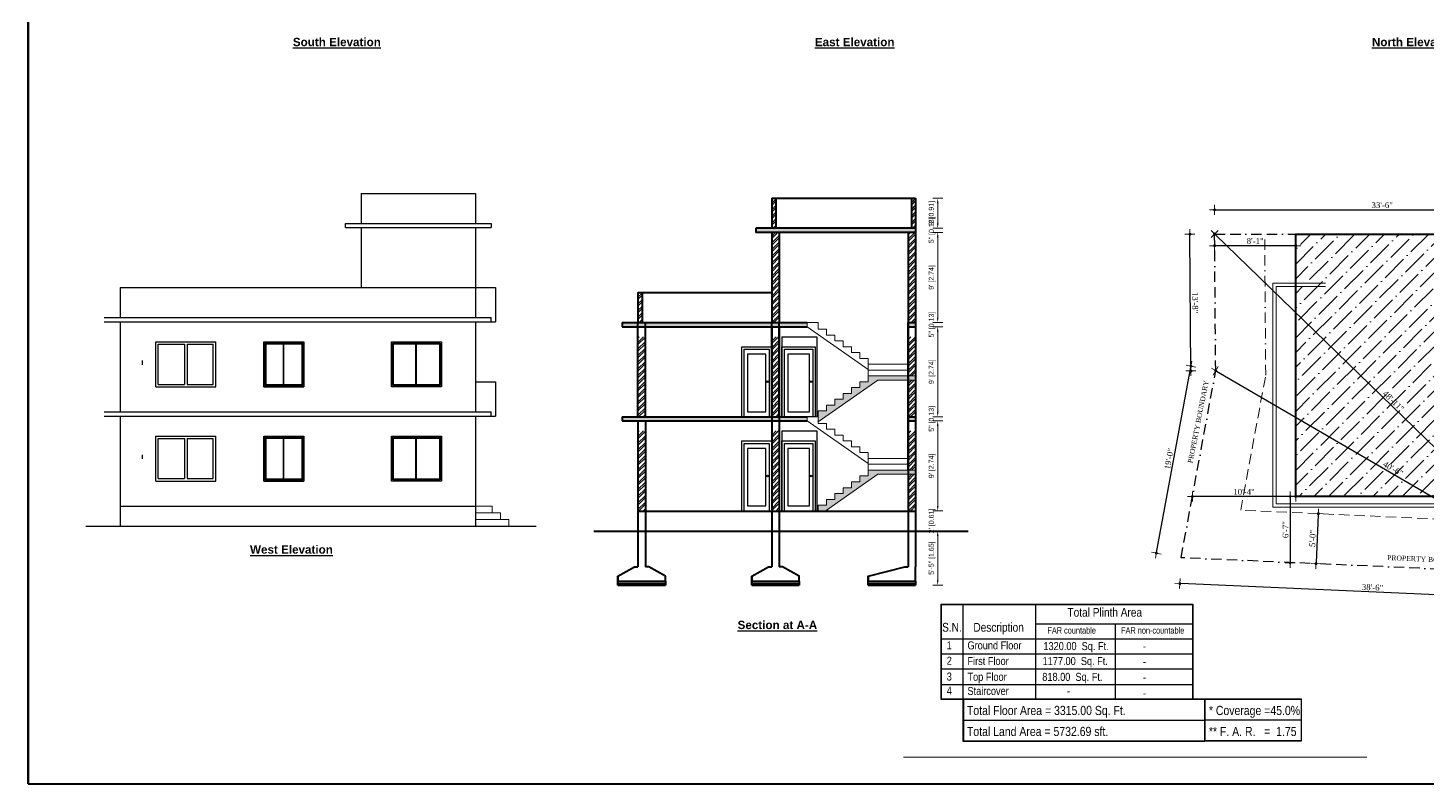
# Model space of a CAD drawing. Header units: feet. Extents: x 28652 to 66086, y -6769 to -640.
# Drawn here: x 47892 to 49572, y -6769 to -5862 of the extents above; entities that cross this region are included whole.
import ezdxf

# ---------------------------------------------------------------- set-up
doc = ezdxf.new("R2010")
doc.units = ezdxf.units.FT
doc.header["$LTSCALE"] = 50
doc.header["$MEASUREMENT"] = 0
doc.header["$PDMODE"] = 34
doc.linetypes.add('BORDER2', pattern=[0.875, 0.25, -0.125, 0.25, -0.125, 0, -0.125])
doc.linetypes.add('HIDDEN', pattern=[0.375, 0.25, -0.125])
for name, color, linetype, lineweight in [('DIMENSION', 142, 'Continuous', 13), ('elevation', 201, 'Continuous', 30), ('HACTH', 8, 'Continuous', 13), ('SES-DIMENSION', 142, 'Continuous', 13), ('SES-Elevation', 4, 'Continuous', 15), ('SES-Property Boundary', 2, 'Continuous', 15), ('SES-REBARS', 1, 'Continuous', 40), ('SES-TEXT', 3, 'Continuous', 20), ('SHEETS', 7, 'Continuous', 60), ('stair', 140, 'Continuous', 18), ('wall', 6, 'Continuous', 40)]:
    doc.layers.add(name, color=color, linetype=linetype, lineweight=lineweight)
for name, color, linetype in [('Door & Windows', 92, 'Continuous'), ('Hatch', 30, 'Continuous'), ('Text', 7, 'Continuous')]:
    doc.layers.add(name, color=color, linetype=linetype)
doc.styles.add('1@1000', font='arial.ttf', dxfattribs={"height": 60})
doc.styles.add('7 INCH', font='times.ttf', dxfattribs={"height": 7})
doc.styles.add('7 INCH1', font='ARIALN.TTF', dxfattribs={"height": 8})
doc.styles.add('dimension', font='arial.ttf')
doc.styles.add('SES-ARAIL', font='times.ttf', dxfattribs={"height": 6})
doc.dimstyles.new('1@100', dxfattribs={"dimscale": 0.1, "dimtxt": 60, "dimasz": 60, "dimexe": 60, "dimexo": 0, "dimgap": 30, "dimtad": 1, "dimdec": 0, "dimzin": 0, "dimdsep": 46, "dimlunit": 4, "dimtxsty": 'dimension', "dimcen": 0, "dimclrd": 256, "dimclre": 256, "dimclrt": 256, "dimadec": 0, "dimazin": 0, "dimtfac": 1, "dimtdec": 0, "dimtix": 1, "dimtofl": 0, "dimtmove": 0, "dimatfit": 3, "dimfxl": 60, "dimfxlon": 1, "dimtfillclr": 256, "dimtolj": 1, "dimtzin": 0, "dimlwd": -1, "dimlwe": -1, "dimarcsym": 0})
doc.dimstyles.new('7 INCH', dxfattribs={"dimscale": 0, "dimtxt": 7, "dimasz": 1, "dimexe": 2, "dimexo": 9, "dimgap": 2, "dimtad": 1, "dimdec": 0, "dimzin": 3, "dimdsep": 46, "dimlunit": 4, "dimtxsty": '7 INCH', "dimblk": 'DIM', "dimcen": 3, "dimdle": 3, "dimse1": 1, "dimse2": 1, "dimclrd": 256, "dimclre": 256, "dimclrt": 7, "dimadec": 1, "dimazin": 2, "dimtfac": 1, "dimtdec": 0, "dimtix": 1, "dimtofl": 0, "dimtmove": 2, "dimatfit": 3, "dimldrblk": 'DIM', "dimfxl": 2, "dimfrac": 2, "dimtolj": 2, "dimtzin": 0, "dimarcsym": 0})
pattern_1 = [(45, (29199.585, -6064.2576), (-3.9774756, 3.9774756), []), (45, (29202.237, -6064.2576), (-3.9774756, 3.9774756), [])]

# ---------------------------------------------------------------- blocks, each defined once
blk = doc.blocks.new('*U44')
for p, q in [((1.5, 1.5), (1.5, 52.5)), ((1.5, 52.5), (24, 52.5)), ((24, 1.5), (24, 52.5)), ((24, 52.5), (46.5, 52.5)), ((46.5, 52.5), (46.5, 1.5)), ((24, 1.5), (1.5, 1.5)), ((46.5, 1.5), (24, 1.5))]:
    blk.add_line(p, q)
blk.add_lwpolyline([(0, 0), (0, 54), (48, 54), (48, 0)], close=True)
for points in [[(23, 51.5), (23, 2.5), (2.5, 2.5), (2.5, 51.5), (23, 51.5)], [(24, 51.5), (45.5, 51.5), (45.5, 2.5), (24, 2.5)]]:
    blk.add_lwpolyline(points)
blk = doc.blocks.new('*U45')
for p, q in [((1.5, 1.5), (1.5, 52.5)), ((1.5, 52.5), (30, 52.5)), ((30, 1.5), (30, 52.5)), ((30, 52.5), (58.5, 52.5)), ((58.5, 52.5), (58.5, 1.5)), ((30, 1.5), (1.5, 1.5)), ((58.5, 1.5), (30, 1.5))]:
    blk.add_line(p, q)
blk.add_lwpolyline([(0, 0), (0, 54), (60, 54), (60, 0)], close=True)
for points in [[(29, 51.5), (29, 2.5), (2.5, 2.5), (2.5, 51.5), (29, 51.5)], [(30, 51.5), (57.5, 51.5), (57.5, 2.5), (30, 2.5)]]:
    blk.add_lwpolyline(points)
blk = doc.blocks.new('*U47')
blk.add_lwpolyline([(3.1, 0), (0.1, 0), (0.1, 84), (40.1, 84), (40.1, 0), (37.1, 0)])
for points in [[(37.1, 81), (37.1, 0), (3.1, 0), (3.1, 81)], [(33.1, 6), (33.1, 75), (7.1, 75), (7.1, 6)]]:
    blk.add_lwpolyline(points, close=True)
blk.add_circle((35.1, 42), 1)
blk = doc.blocks.new('*U48')
blk.add_lwpolyline([(3.1, 0), (0.1, 0), (0.1, 84), (36.1, 84), (36.1, 0), (33.1, 0)])
for points in [[(33.1, 81), (33.1, 0), (3.1, 0), (3.1, 81)], [(29.1, 6), (29.1, 75), (7.1, 75), (7.1, 6)]]:
    blk.add_lwpolyline(points, close=True)
blk.add_circle((31.1, 42), 1)
blk = doc.blocks.new('*D1042')
at = {"layer": 'Defpoints', "color": 0, "transparency": 16777216}
for p in [(48956.9, -6465.6), (48983.5, -6465.6), (48956.9, -6530.6)]:
    blk.add_point(p, dxfattribs=at)
at = {"layer": 'stair', "transparency": 16777216}
for p, q in [((48977.5, -6465.6), (48989.5, -6465.6)), ((48983.5, -6524.6), (48983.5, -6471.6)), ((48977.5, -6530.6), (48989.5, -6530.6))]:
    blk.add_line(p, q, dxfattribs=at)
for points in [[(48982.5, -6471.6), (48984.5, -6471.6), (48983.5, -6465.6)], [(48982.5, -6524.6), (48984.5, -6524.6), (48983.5, -6530.6)]]:
    blk.add_solid(points, dxfattribs=at)
at = {"layer": 'stair', "transparency": 16777216, "insert": (48976.7, -6498.1), "char_height": 6, "attachment_point": 5, "rotation": 90, "style": 'dimension'}
blk.add_mtext('\\A1;5\'-5" [1.65]', dxfattribs=at)
blk = doc.blocks.new('*D1043')
at = {"layer": 'Defpoints', "color": 0, "transparency": 16777216}
for p in [(48956.9, -6441.6), (48983.5, -6441.6), (48956.9, -6465.6)]:
    blk.add_point(p, dxfattribs=at)
at = {"layer": 'stair', "transparency": 16777216}
for p, q in [((48983.5, -6435.6), (48983.5, -6429.6)), ((48977.5, -6441.6), (48989.5, -6441.6)), ((48977.5, -6465.6), (48989.5, -6465.6)), ((48983.5, -6471.6), (48983.5, -6477.6))]:
    blk.add_line(p, q, dxfattribs=at)
for points in [[(48982.5, -6435.6), (48984.5, -6435.6), (48983.5, -6441.6)], [(48982.5, -6471.6), (48984.5, -6471.6), (48983.5, -6465.6)]]:
    blk.add_solid(points, dxfattribs=at)
at = {"layer": 'stair', "transparency": 16777216, "insert": (48976.7, -6453.6), "char_height": 6, "attachment_point": 5, "rotation": 90, "style": 'dimension'}
blk.add_mtext("\\A1;2' [0.61]", dxfattribs=at)
blk = doc.blocks.new('*D1044')
at = {"layer": 'Defpoints', "color": 0, "transparency": 16777216}
for p in [(48956.9, -6333.6), (48983.5, -6333.6), (48956.9, -6441.6)]:
    blk.add_point(p, dxfattribs=at)
at = {"layer": 'stair', "transparency": 16777216}
for p, q in [((48977.5, -6333.6), (48989.5, -6333.6)), ((48983.5, -6435.6), (48983.5, -6339.6)), ((48977.5, -6441.6), (48989.5, -6441.6))]:
    blk.add_line(p, q, dxfattribs=at)
for points in [[(48982.5, -6339.6), (48984.5, -6339.6), (48983.5, -6333.6)], [(48982.5, -6435.6), (48984.5, -6435.6), (48983.5, -6441.6)]]:
    blk.add_solid(points, dxfattribs=at)
at = {"layer": 'stair', "transparency": 16777216, "insert": (48976.7, -6387.6), "char_height": 6, "attachment_point": 5, "rotation": 90, "style": 'dimension'}
blk.add_mtext("\\A1;9' [2.74]", dxfattribs=at)
blk = doc.blocks.new('*D1045')
at = {"layer": 'Defpoints', "color": 0, "transparency": 16777216}
for p in [(48956.9, -6328.6), (48983.5, -6328.6), (48956.9, -6333.6)]:
    blk.add_point(p, dxfattribs=at)
at = {"layer": 'stair', "transparency": 16777216}
for p, q in [((48977.5, -6328.6), (48989.5, -6328.6)), ((48983.5, -6322.6), (48983.5, -6316.6)), ((48977.5, -6333.6), (48989.5, -6333.6)), ((48983.5, -6339.6), (48983.5, -6345.6))]:
    blk.add_line(p, q, dxfattribs=at)
for points in [[(48982.5, -6322.6), (48984.5, -6322.6), (48983.5, -6328.6)], [(48982.5, -6339.6), (48984.5, -6339.6), (48983.5, -6333.6)]]:
    blk.add_solid(points, dxfattribs=at)
at = {"layer": 'stair', "transparency": 16777216, "insert": (48976.7, -6331.1), "char_height": 6, "attachment_point": 5, "rotation": 90, "style": 'dimension'}
blk.add_mtext('\\A1;5" [0.13]', dxfattribs=at)
blk = doc.blocks.new('*D1046')
at = {"layer": 'Defpoints', "color": 0, "transparency": 16777216}
for p in [(48956.9, -6220.6), (48983.5, -6220.6), (48956.9, -6328.6)]:
    blk.add_point(p, dxfattribs=at)
at = {"layer": 'stair', "transparency": 16777216}
for p, q in [((48977.5, -6220.6), (48989.5, -6220.6)), ((48983.5, -6322.6), (48983.5, -6226.6)), ((48977.5, -6328.6), (48989.5, -6328.6))]:
    blk.add_line(p, q, dxfattribs=at)
for points in [[(48982.5, -6226.6), (48984.5, -6226.6), (48983.5, -6220.6)], [(48982.5, -6322.6), (48984.5, -6322.6), (48983.5, -6328.6)]]:
    blk.add_solid(points, dxfattribs=at)
at = {"layer": 'stair', "transparency": 16777216, "insert": (48976.7, -6274.6), "char_height": 6, "attachment_point": 5, "rotation": 90, "style": 'dimension'}
blk.add_mtext("\\A1;9' [2.74]", dxfattribs=at)
blk = doc.blocks.new('*D1047')
at = {"layer": 'Defpoints', "color": 0, "transparency": 16777216}
for p in [(48956.9, -6215.6), (48956.9, -6220.6), (48983.5, -6215.6)]:
    blk.add_point(p, dxfattribs=at)
at = {"layer": 'stair', "transparency": 16777216}
for p, q in [((48983.5, -6209.6), (48983.5, -6203.6)), ((48977.5, -6215.6), (48989.5, -6215.6)), ((48977.5, -6220.6), (48989.5, -6220.6)), ((48983.5, -6226.6), (48983.5, -6232.6))]:
    blk.add_line(p, q, dxfattribs=at)
for points in [[(48982.5, -6209.6), (48984.5, -6209.6), (48983.5, -6215.6)], [(48982.5, -6226.6), (48984.5, -6226.6), (48983.5, -6220.6)]]:
    blk.add_solid(points, dxfattribs=at)
at = {"layer": 'stair', "transparency": 16777216, "insert": (48976.7, -6218.1), "char_height": 6, "attachment_point": 5, "rotation": 90, "style": 'dimension'}
blk.add_mtext('\\A1;5" [0.13]', dxfattribs=at)
blk = doc.blocks.new('*D1048')
at = {"layer": 'Defpoints', "color": 0, "transparency": 16777216}
for p in [(48956.9, -6107.6), (48983.5, -6107.6), (48956.9, -6215.6)]:
    blk.add_point(p, dxfattribs=at)
at = {"layer": 'stair', "transparency": 16777216}
for p, q in [((48977.5, -6107.6), (48989.5, -6107.6)), ((48983.5, -6209.6), (48983.5, -6113.6)), ((48977.5, -6215.6), (48989.5, -6215.6))]:
    blk.add_line(p, q, dxfattribs=at)
for points in [[(48982.5, -6113.6), (48984.5, -6113.6), (48983.5, -6107.6)], [(48982.5, -6209.6), (48984.5, -6209.6), (48983.5, -6215.6)]]:
    blk.add_solid(points, dxfattribs=at)
at = {"layer": 'stair', "transparency": 16777216, "insert": (48976.7, -6161.6), "char_height": 6, "attachment_point": 5, "rotation": 90, "style": 'dimension'}
blk.add_mtext("\\A1;9' [2.74]", dxfattribs=at)
blk = doc.blocks.new('*D1049')
at = {"layer": 'Defpoints', "color": 0, "transparency": 16777216}
for p in [(48956.9, -6102.6), (48956.9, -6107.6), (48983.5, -6102.6)]:
    blk.add_point(p, dxfattribs=at)
at = {"layer": 'stair', "transparency": 16777216}
for p, q in [((48983.5, -6096.6), (48983.5, -6090.6)), ((48977.5, -6102.6), (48989.5, -6102.6)), ((48977.5, -6107.6), (48989.5, -6107.6)), ((48983.5, -6113.6), (48983.5, -6119.6))]:
    blk.add_line(p, q, dxfattribs=at)
for points in [[(48982.5, -6096.6), (48984.5, -6096.6), (48983.5, -6102.6)], [(48982.5, -6113.6), (48984.5, -6113.6), (48983.5, -6107.6)]]:
    blk.add_solid(points, dxfattribs=at)
at = {"layer": 'stair', "transparency": 16777216, "insert": (48976.7, -6105.1), "char_height": 6, "attachment_point": 5, "rotation": 90, "style": 'dimension'}
blk.add_mtext('\\A1;5" [0.13]', dxfattribs=at)
blk = doc.blocks.new('*D1050')
at = {"layer": 'Defpoints', "color": 0, "transparency": 16777216}
for p in [(48956.9, -6066.6), (48983.5, -6066.6), (48956.9, -6102.6)]:
    blk.add_point(p, dxfattribs=at)
at = {"layer": 'stair', "transparency": 16777216}
for p, q in [((48977.5, -6066.6), (48989.5, -6066.6)), ((48983.5, -6096.6), (48983.5, -6072.6)), ((48977.5, -6102.6), (48989.5, -6102.6))]:
    blk.add_line(p, q, dxfattribs=at)
for points in [[(48982.5, -6072.6), (48984.5, -6072.6), (48983.5, -6066.6)], [(48982.5, -6096.6), (48984.5, -6096.6), (48983.5, -6102.6)]]:
    blk.add_solid(points, dxfattribs=at)
at = {"layer": 'stair', "transparency": 16777216, "insert": (48976.7, -6084.6), "char_height": 6, "attachment_point": 5, "rotation": 90, "style": 'dimension'}
blk.add_mtext("\\A1;3' [0.91]", dxfattribs=at)
blk = doc.blocks.new('DIM')
at = {"layer": 'DIMENSION'}
h = blk.add_hatch(color=256, dxfattribs=at)
h.paths.add_polyline_path([(0, 1.3), (0, 0), (1.3, 0, 0.414214)])
h.paths.add_polyline_path([(1.3, 0), (0, 0), (0, -1.3, 0.414214)])
h.paths.add_polyline_path([(0, 0), (-1.3, 0, 0.414214), (0, -1.3)])
h.paths.add_polyline_path([(0, 1.3, 0.414214), (-1.3, 0), (0, 0)])
for p, q in [((-6, 0), (6, 0)), ((0, 6), (0, -6))]:
    blk.add_line(p, q, dxfattribs=at)
blk.add_circle((0, 0), 1.28, dxfattribs=at)
blk = doc.blocks.new('*D937')
at = {"layer": 'Defpoints', "color": 0, "linetype": 'ByBlock', "transparency": 16777216}
for p in [(49717.7, -6080.4), (49315.7, -6109.5), (49717.7, -6109.5)]:
    blk.add_point(p, dxfattribs=at)
at = {"layer": 'SES-DIMENSION', "linetype": 'ByBlock', "lineweight": -2, "transparency": 16777216}
blk.add_line((49316.7, -6080.4), (49716.7, -6080.4), dxfattribs=at)
at = {"layer": 'SES-DIMENSION', "linetype": 'ByBlock', "lineweight": -2, "transparency": 16777216, "rotation": 180}
blk.add_blockref('DIM', (49315.7, -6080.4), dxfattribs=at)
at = {"layer": 'SES-DIMENSION', "linetype": 'ByBlock', "lineweight": -2, "transparency": 16777216}
blk.add_blockref('DIM', (49717.7, -6080.4), dxfattribs=at)
at = {"layer": 'SES-DIMENSION', "color": 7, "linetype": 'ByBlock', "transparency": 16777216, "insert": (49516.7, -6074.9), "char_height": 7, "attachment_point": 5, "style": '7 INCH'}
blk.add_mtext('\\A2;33\'-6"', dxfattribs=at)
blk = doc.blocks.new('*D942')
at = {"layer": 'Defpoints', "color": 0, "linetype": 'ByBlock', "transparency": 16777216}
for p in [(49275.4, -6497.7), (49274, -6528.7), (49737, -6518)]:
    blk.add_point(p, dxfattribs=at)
at = {"layer": 'SES-DIMENSION', "linetype": 'ByBlock', "lineweight": -2, "transparency": 16777216}
blk.add_line((49734.6, -6549), (49275, -6528.7), dxfattribs=at)
for p, rotation in [((49274, -6528.7), 177.4727211621545), ((49735.6, -6549.1), 357.4727211621545)]:
    blk.add_blockref('DIM', p, dxfattribs=dict(at, rotation=rotation))
at = {"layer": 'SES-DIMENSION', "color": 7, "linetype": 'ByBlock', "transparency": 16777216, "insert": (49505.1, -6533.3), "char_height": 7, "attachment_point": 5, "rotation": 357.4727, "style": '7 INCH'}
blk.add_mtext('\\A2;38\'-6"', dxfattribs=at)
blk = doc.blocks.new('*D943')
at = {"layer": 'Defpoints', "color": 0, "linetype": 'ByBlock', "transparency": 16777216}
for p in [(49287.3, -6268), (49317, -6273.5), (49275.4, -6497.7)]:
    blk.add_point(p, dxfattribs=at)
at = {"layer": 'SES-DIMENSION', "linetype": 'ByBlock', "lineweight": -2, "transparency": 16777216}
blk.add_line((49245.9, -6491.2), (49287.1, -6269), dxfattribs=at)
for p, rotation in [((49287.3, -6268), 79.49685454110212), ((49245.7, -6492.2), 259.4968545411022)]:
    blk.add_blockref('DIM', p, dxfattribs=dict(at, rotation=rotation))
at = {"layer": 'SES-DIMENSION', "color": 7, "linetype": 'ByBlock', "transparency": 16777216, "insert": (49261, -6379), "char_height": 7, "attachment_point": 5, "rotation": 79.4969, "style": '7 INCH'}
blk.add_mtext('\\A2;19\'-0"', dxfattribs=at)
blk = doc.blocks.new('*D944')
at = {"layer": 'Defpoints', "color": 0, "linetype": 'ByBlock', "transparency": 16777216}
for p in [(49286.1, -6109.7), (49315.7, -6109.5), (49317, -6273.5)]:
    blk.add_point(p, dxfattribs=at)
at = {"layer": 'SES-DIMENSION', "linetype": 'ByBlock', "lineweight": -2, "transparency": 16777216}
blk.add_line((49287.3, -6272.7), (49286.1, -6110.7), dxfattribs=at)
for p, rotation in [((49286.1, -6109.7), 90.43931713900113), ((49287.3, -6273.7), 270.4393171390011)]:
    blk.add_blockref('DIM', p, dxfattribs=dict(at, rotation=rotation))
at = {"layer": 'SES-DIMENSION', "color": 7, "linetype": 'ByBlock', "transparency": 16777216, "insert": (49292.3, -6191.7), "char_height": 7, "attachment_point": 5, "rotation": 270.4393, "style": '7 INCH'}
blk.add_mtext('\\A2;13\'-8"', dxfattribs=at)
blk = doc.blocks.new('*D945')
at = {"layer": 'Defpoints', "color": 0, "linetype": 'ByBlock', "transparency": 16777216}
for p in [(49315.7, -6109.5), (49315.7, -6109.5), (49737, -6518)]:
    blk.add_point(p, dxfattribs=at)
at = {"layer": 'SES-DIMENSION', "linetype": 'ByBlock', "lineweight": -2, "transparency": 16777216}
blk.add_line((49736.2, -6517.3), (49316.4, -6110.2), dxfattribs=at)
for p, rotation in [((49315.7, -6109.5), 135.8767869999246), ((49737, -6518), 315.8767869999246)]:
    blk.add_blockref('DIM', p, dxfattribs=dict(at, rotation=rotation))
at = {"layer": 'SES-DIMENSION', "color": 7, "linetype": 'ByBlock', "transparency": 16777216, "insert": (49530.2, -6309.8), "char_height": 7, "attachment_point": 5, "rotation": 315.8768, "style": '7 INCH'}
blk.add_mtext('\\A2;48\'-11"', dxfattribs=at)
blk = doc.blocks.new('*D946')
at = {"layer": 'Defpoints', "color": 0, "linetype": 'ByBlock', "transparency": 16777216}
for p in [(49317, -6273.5), (49737, -6518), (49737, -6518)]:
    blk.add_point(p, dxfattribs=at)
at = {"layer": 'SES-DIMENSION', "linetype": 'ByBlock', "lineweight": -2, "transparency": 16777216}
blk.add_line((49317.8, -6274), (49736.1, -6517.5), dxfattribs=at)
for p, rotation in [((49317, -6273.5), 149.7885344381021), ((49737, -6518), 329.7885344381021)]:
    blk.add_blockref('DIM', p, dxfattribs=dict(at, rotation=rotation))
at = {"layer": 'SES-DIMENSION', "color": 7, "linetype": 'ByBlock', "transparency": 16777216, "insert": (49529.8, -6390.9), "char_height": 7, "attachment_point": 5, "rotation": 329.7885, "style": '7 INCH'}
blk.add_mtext('\\A2;40\'-6"', dxfattribs=at)
blk = doc.blocks.new('*D952')
at = {"layer": 'Defpoints', "color": 0, "linetype": 'ByBlock', "transparency": 16777216}
for p in [(49347, -6440.8), (49344.3, -6500.7), (49437.4, -6504.8)]:
    blk.add_point(p, dxfattribs=at)
at = {"layer": 'SES-DIMENSION', "linetype": 'ByBlock', "lineweight": -2, "transparency": 16777216}
blk.add_line((49440, -6445.9), (49437.5, -6503.8), dxfattribs=at)
for p, rotation in [((49440.1, -6444.9), 87.47272116215494), ((49437.4, -6504.8), 267.4727211621549)]:
    blk.add_blockref('DIM', p, dxfattribs=dict(at, rotation=rotation))
at = {"layer": 'SES-DIMENSION', "color": 7, "linetype": 'ByBlock', "transparency": 16777216, "insert": (49433.2, -6474.6), "char_height": 7, "attachment_point": 5, "rotation": 87.4727, "style": '7 INCH'}
blk.add_mtext('\\A2;5\'-0"', dxfattribs=at)
blk = doc.blocks.new('*D955')
at = {"layer": 'Defpoints', "color": 0, "linetype": 'ByBlock', "transparency": 16777216}
for p in [(49289, -6424.3), (49289, -6424.3), (49413, -6424.3)]:
    blk.add_point(p, dxfattribs=at)
at = {"layer": 'SES-DIMENSION', "linetype": 'ByBlock', "lineweight": -2, "transparency": 16777216}
blk.add_line((49412, -6424.3), (49290, -6424.3), dxfattribs=at)
at = {"layer": 'SES-DIMENSION', "linetype": 'ByBlock', "lineweight": -2, "transparency": 16777216, "rotation": 180}
blk.add_blockref('DIM', (49289, -6424.3), dxfattribs=at)
at = {"layer": 'SES-DIMENSION', "linetype": 'ByBlock', "lineweight": -2, "transparency": 16777216}
blk.add_blockref('DIM', (49413, -6424.3), dxfattribs=at)
at = {"layer": 'SES-DIMENSION', "color": 7, "linetype": 'ByBlock', "transparency": 16777216, "insert": (49351, -6418.7), "char_height": 7, "attachment_point": 5, "style": '7 INCH'}
blk.add_mtext('\\A2;10\'-4"', dxfattribs=at)
blk = doc.blocks.new('*D956')
at = {"layer": 'Defpoints', "color": 0, "linetype": 'ByBlock', "transparency": 16777216}
for p in [(49315.7, -6109.5), (49413, -6109.5), (49315.7, -6123.5)]:
    blk.add_point(p, dxfattribs=at)
at = {"layer": 'SES-DIMENSION', "linetype": 'ByBlock', "lineweight": -2, "transparency": 16777216}
blk.add_line((49412, -6123.5), (49316.7, -6123.5), dxfattribs=at)
at = {"layer": 'SES-DIMENSION', "linetype": 'ByBlock', "lineweight": -2, "transparency": 16777216, "rotation": 180}
blk.add_blockref('DIM', (49315.7, -6123.5), dxfattribs=at)
at = {"layer": 'SES-DIMENSION', "linetype": 'ByBlock', "lineweight": -2, "transparency": 16777216}
blk.add_blockref('DIM', (49413, -6123.5), dxfattribs=at)
at = {"layer": 'SES-DIMENSION', "color": 7, "linetype": 'ByBlock', "transparency": 16777216, "insert": (49364.3, -6118), "char_height": 7, "attachment_point": 5, "style": '7 INCH'}
blk.add_mtext('\\A2;8\'-1"', dxfattribs=at)
blk = doc.blocks.new('*D957')
at = {"layer": 'Defpoints', "color": 0, "linetype": 'ByBlock', "transparency": 16777216}
for p in [(49413, -6424.3), (49406.3, -6503.7), (49413, -6503.7)]:
    blk.add_point(p, dxfattribs=at)
at = {"layer": 'SES-DIMENSION', "linetype": 'ByBlock', "lineweight": -2, "transparency": 16777216}
blk.add_line((49406.3, -6425.3), (49406.3, -6502.7), dxfattribs=at)
for p, rotation in [((49406.3, -6424.3), 90), ((49406.3, -6503.7), 270)]:
    blk.add_blockref('DIM', p, dxfattribs=dict(at, rotation=rotation))
at = {"layer": 'SES-DIMENSION', "color": 7, "linetype": 'ByBlock', "transparency": 16777216, "insert": (49400.8, -6464), "char_height": 7, "attachment_point": 5, "rotation": 90, "style": '7 INCH'}
blk.add_mtext('\\A2;6\'-7"', dxfattribs=at)

msp = doc.modelspace()

# ---------------------------------------------------------------- hatches: boundary and pattern name
at = {"layer": 'HACTH'}
h = msp.add_hatch(dxfattribs=at)
h.set_pattern_fill('ANSI36', color=251, scale=100)
h.set_pattern_definition([(45, (34392.591, -5450.371), (6.629126, 24.306796), [31.25, -6.25, 0, -6.25])])
h.paths.add_polyline_path([(49862.97, -6109.48), (49412.97, -6109.48), (49412.97, -6424.26), (49862.97, -6424.26)])
h.paths.add_polyline_path([(49513.92, -6390.31), (49538.57, -6404.67), (49546.1, -6391.75), (49521.44, -6377.4)], flags=24)
h.paths.add_polyline_path([(49513.13, -6303.54), (49537.32, -6327), (49547.72, -6316.27), (49523.53, -6292.81)], flags=24)
h.paths.add_polyline_path([(49724.8, -6299.72), (49726.15, -6328.22), (49741.08, -6327.51), (49739.73, -6299.02)], flags=24)
h.paths.add_polyline_path([(49576.99, -6326.1), (49638.58, -6292.34), (49632.77, -6281.74), (49571.18, -6315.49)], flags=24)
at = {"layer": 'Hatch'}
h = msp.add_hatch(dxfattribs=at)
h.set_pattern_fill('ANSI32', color=256, scale=15)
h.set_pattern_definition(pattern_1)
h.paths.add_polyline_path([(48628.83, -6179.65), (48623.83, -6179.65), (48623.83, -6215.65), (48628.83, -6215.65)])
h.paths.add_polyline_path([(48784.36, -6215.65), (48793.36, -6215.65), (48793.36, -6107.65), (48784.36, -6107.65)])
h.paths.add_polyline_path([(48947.89, -6215.65), (48956.89, -6215.65), (48956.89, -6107.65), (48947.89, -6107.65)])
h.paths.add_polyline_path([(48951.89, -6102.65), (48956.89, -6102.65), (48956.89, -6066.65), (48951.89, -6066.65)])
h.paths.add_polyline_path([(48784.36, -6102.65), (48789.36, -6102.65), (48789.36, -6066.65), (48784.36, -6066.65)])
h = msp.add_hatch(color=256, dxfattribs=at)
h.dxf.hatch_style = 1
h.paths.add_polyline_path([(48765.36, -6102.65), (48765.36, -6107.65), (48956.89, -6107.65), (48956.89, -6102.65)])
h = msp.add_hatch(color=256, dxfattribs=at)
h.dxf.hatch_style = 1
h.paths.add_polyline_path([(48826.89, -6220.65), (48826.89, -6215.65), (48604.83, -6215.65), (48604.83, -6220.65)])
h.paths.add_polyline_path([(48947.89, -6215.65), (48947.89, -6220.65), (48956.89, -6220.65), (48956.89, -6215.65)])
h = msp.add_hatch(dxfattribs=at)
h.set_pattern_fill('ANSI32', color=256, scale=15)
h.set_pattern_definition([(45, (29199.585, -5951.2576), (-3.9774756, 3.9774756), []), (45, (29202.237, -5951.2576), (-3.9774756, 3.9774756), [])])
h.paths.add_polyline_path([(48632.83, -6232.65), (48623.83, -6232.65), (48623.83, -6328.65), (48632.83, -6328.65)])
h.paths.add_polyline_path([(48793.36, -6232.65), (48784.36, -6232.65), (48784.36, -6328.65), (48793.36, -6328.65)])
h.paths.add_polyline_path([(48956.89, -6284.65), (48947.89, -6284.65), (48947.89, -6328.65), (48956.89, -6328.65)])
h.paths.add_polyline_path([(48956.89, -6232.65), (48947.89, -6232.65), (48947.89, -6279.65), (48956.89, -6279.65)])
h = msp.add_hatch(color=256, dxfattribs=at)
h.dxf.hatch_style = 1
h.paths.add_polyline_path([(48956.89, -6279.65), (48899.89, -6279.65), (48899.89, -6286.65), (48889.89, -6286.65), (48889.89, -6293.65), (48879.89, -6293.65), (48879.89, -6300.65), (48869.89, -6300.65), (48869.89, -6307.65), (48859.89, -6307.65), (48859.89, -6314.65), (48849.89, -6314.65), (48849.89, -6321.65), (48839.89, -6321.65), (48839.89, -6328.65), (48839.89, -6334.75), (48911.47, -6284.65), (48956.89, -6284.65)])
h = msp.add_hatch(color=256, dxfattribs=at)
h.dxf.hatch_style = 1
h.paths.add_polyline_path([(48826.89, -6333.65), (48826.89, -6328.65), (48604.83, -6328.65), (48604.83, -6333.65)])
h.paths.add_polyline_path([(48947.89, -6328.65), (48947.89, -6333.65), (48956.89, -6333.65), (48956.89, -6328.65)])
h = msp.add_hatch(dxfattribs=at)
h.set_pattern_fill('ANSI32', color=256, scale=15)
h.set_pattern_definition(pattern_1)
h.paths.add_polyline_path([(48632.83, -6345.65), (48623.83, -6345.65), (48623.83, -6441.65), (48632.83, -6441.65)])
h.paths.add_polyline_path([(48793.36, -6345.65), (48784.36, -6345.65), (48784.36, -6441.65), (48793.36, -6441.65)])
h.paths.add_polyline_path([(48947.89, -6441.65), (48956.89, -6441.65), (48956.89, -6397.65), (48947.89, -6397.65)])
h.paths.add_polyline_path([(48956.89, -6345.65), (48947.89, -6345.65), (48947.89, -6392.65), (48956.89, -6392.65)])
h = msp.add_hatch(color=256, dxfattribs=at)
h.dxf.hatch_style = 1
h.paths.add_polyline_path([(48899.89, -6392.65), (48899.89, -6399.65), (48889.89, -6399.65), (48889.89, -6406.65), (48879.89, -6406.65), (48879.89, -6413.65), (48869.89, -6413.65), (48869.89, -6420.65), (48859.89, -6420.65), (48859.89, -6427.65), (48849.89, -6427.65), (48849.89, -6434.65), (48839.89, -6434.65), (48839.89, -6441.65), (48848.61, -6441.65), (48911.47, -6397.65), (48956.89, -6397.65), (48956.89, -6392.65)])

# ---------------------------------------------------------------- linework, layer by layer
at = {"layer": 'Door & Windows'}
for p, q in [((48045.42, -6238.77), (48117.42, -6238.77)), ((48045.42, -6292.77), (48045.42, -6238.77)), ((48048.42, -6241.77), (48079.92, -6241.77)), ((48048.42, -6289.77), (48048.42, -6241.77)), ((48079.92, -6241.77), (48079.92, -6289.77)), ((48082.92, -6241.77), (48114.42, -6241.77)), ((48082.92, -6241.77), (48082.92, -6289.77)), ((48114.42, -6289.77), (48114.42, -6241.77)), ((48117.42, -6292.77), (48117.42, -6238.77)), ((48175.23, -6238.77), (48223.23, -6238.77)), ((48175.23, -6238.77), (48175.23, -6292.77)), ((48223.23, -6238.77), (48223.23, -6292.77)), ((48796.36, -6232.65), (48838.36, -6232.65)), ((48796.36, -6232.65), (48796.36, -6328.65)), ((48838.36, -6232.65), (48838.36, -6328.65)), ((48045.42, -6292.77), (48117.42, -6292.77)), ((48048.42, -6289.77), (48079.92, -6289.77)), ((48082.92, -6289.77), (48114.42, -6289.77)), ((48175.23, -6292.77), (48223.23, -6292.77)), ((48796.36, -6345.65), (48838.36, -6345.65)), ((48796.36, -6345.65), (48796.36, -6441.65)), ((48838.36, -6345.65), (48838.36, -6441.65)), ((48045.42, -6351.77), (48117.42, -6351.77)), ((48045.42, -6405.77), (48045.42, -6351.77)), ((48048.42, -6354.77), (48079.92, -6354.77)), ((48048.42, -6402.77), (48048.42, -6354.77)), ((48079.92, -6354.77), (48079.92, -6402.77)), ((48082.92, -6354.77), (48114.42, -6354.77)), ((48082.92, -6354.77), (48082.92, -6402.77)), ((48114.42, -6402.77), (48114.42, -6354.77)), ((48117.42, -6405.77), (48117.42, -6351.77)), ((48175.23, -6351.77), (48223.23, -6351.77)), ((48175.23, -6351.77), (48175.23, -6405.77)), ((48223.23, -6351.77), (48223.23, -6405.77)), ((48045.42, -6405.77), (48117.42, -6405.77)), ((48048.42, -6402.77), (48079.92, -6402.77)), ((48082.92, -6402.77), (48114.42, -6402.77)), ((48175.23, -6405.77), (48223.23, -6405.77))]:
    msp.add_line(p, q, dxfattribs=at)
at = {"layer": 'elevation'}
for p, q in [((48291.84, -6060.77), (48428.84, -6060.77)), ((48291.84, -6060.77), (48291.84, -6096.77)), ((48428.84, -6060.77), (48428.84, -6096.77)), ((48272.84, -6096.77), (48447.84, -6096.77)), ((48272.84, -6101.77), (48272.84, -6096.77)), ((48272.84, -6101.77), (48447.84, -6101.77)), ((48291.84, -6101.77), (48291.84, -6173.77)), ((48428.84, -6101.77), (48428.84, -6209.77)), ((48447.84, -6096.77), (48447.84, -6101.77)), ((48002.61, -6173.77), (48002.61, -6209.77)), ((48002.61, -6173.77), (48428.84, -6173.77)), ((48428.84, -6173.77), (48452.84, -6173.77)), ((48452.84, -6173.77), (48452.84, -6214.77)), ((47983.61, -6209.77), (48447.84, -6209.77)), ((48447.84, -6214.77), (48447.84, -6209.77)), ((47983.61, -6214.77), (48447.84, -6214.77)), ((48002.61, -6214.77), (48002.61, -6322.77)), ((48428.84, -6214.77), (48428.84, -6322.77)), ((48029.11, -6261.27), (48029.11, -6266.27)), ((48428.84, -6286.77), (48452.84, -6286.77)), ((48452.84, -6286.77), (48452.84, -6327.77)), ((47983.61, -6322.77), (48447.84, -6322.77)), ((47983.61, -6327.77), (48447.84, -6327.77)), ((48002.61, -6322.77), (48446.57, -6322.77)), ((48002.61, -6327.77), (48002.61, -6459.77)), ((48428.84, -6327.77), (48428.84, -6459.77)), ((48447.84, -6327.77), (48447.84, -6322.77)), ((48029.11, -6374.27), (48029.11, -6379.27)), ((48002.61, -6435.77), (48428.84, -6435.77)), ((47961.43, -6459.77), (48501.66, -6459.77))]:
    msp.add_line(p, q, dxfattribs=at)
for points in [[(48447.84, -6214.77), (48452.84, -6214.77)], [(48447.84, -6327.77), (48452.84, -6327.77)]]:
    msp.add_lwpolyline(points, dxfattribs=at)
at = {"layer": 'SES-Elevation'}
for points in [[(49448.71, -6168.26), (49385.53, -6168.26), (49385.53, -6436.89), (49872.66, -6436.89)], [(49448.71, -6172.26), (49389.53, -6172.26), (49389.53, -6432.89), (49872.66, -6432.89)]]:
    msp.add_lwpolyline(points, dxfattribs=at)
at = {"layer": 'SES-Property Boundary', "linetype": 'BORDER2', "lineweight": 30}
for p, q in [((49316.97, -6273.47), (49315.71, -6109.48)), ((49315.71, -6109.48), (49862.97, -6109.48)), ((49275.4, -6497.65), (49316.97, -6273.47)), ((49736.95, -6518.02), (49275.4, -6497.65))]:
    msp.add_line(p, q, dxfattribs=at)
at = {"layer": 'SES-Property Boundary', "linetype": 'BORDER2', "lineweight": 15}
msp.add_line((49377.01, -6278.76), (49375.71, -6109.02), dxfattribs=at)
at = {"layer": 'SES-Property Boundary', "linetype": 'HIDDEN', "lineweight": 15}
for p, q in [((49346.97, -6440.75), (49377.01, -6278.76)), ((49739.6, -6458.08), (49346.97, -6440.75))]:
    msp.add_line(p, q, dxfattribs=at)
at = {"layer": 'SES-REBARS', "color": 6, "linetype": 'ByBlock'}
msp.add_lwpolyline([(49862.97, -6424.26), (49412.97, -6424.26), (49412.97, -6109.48), (49862.97, -6109.48)], close=True, dxfattribs=at)
at = {"layer": 'SHEETS'}
msp.add_line((47892.14, -4620.08), (47892.14, -6768.98), dxfattribs=at)
at = {"layer": 'stair'}
for p, q in [((48826.89, -6220.65), (48826.89, -6215.65)), ((48826.89, -6215.65), (48839.89, -6215.65)), ((48899.89, -6271.75), (48826.89, -6220.65)), ((48899.89, -6265.65), (48947.89, -6265.65)), ((48899.89, -6265.65), (48899.89, -6279.65)), ((48899.89, -6272.65), (48947.89, -6272.65)), ((48899.89, -6279.65), (48947.89, -6279.65)), ((48839.89, -6334.75), (48911.47, -6284.65)), ((48911.47, -6284.65), (48956.89, -6284.65)), ((48826.89, -6333.65), (48826.89, -6328.65)), ((48826.89, -6328.65), (48839.89, -6328.65)), ((48899.89, -6384.75), (48826.89, -6333.65)), ((48899.89, -6378.65), (48947.89, -6378.65)), ((48899.89, -6378.65), (48899.89, -6392.65)), ((48848.61, -6441.65), (48911.47, -6397.65)), ((48899.89, -6385.65), (48947.89, -6385.65)), ((48899.89, -6392.65), (48947.89, -6392.65)), ((48911.47, -6397.65), (48956.89, -6397.65)), ((48448.98, -6435.77), (48428.84, -6435.77)), ((48448.98, -6443.77), (48428.84, -6443.77)), ((48458.98, -6451.77), (48428.84, -6451.77)), ((48942.61, -6736.63), (49498.16, -6736.63))]:
    msp.add_line(p, q, dxfattribs=at)
for points in [[(48899.89, -6265.65), (48899.89, -6258.65), (48889.89, -6258.65), (48889.89, -6251.65), (48879.89, -6251.65), (48879.89, -6244.65), (48869.89, -6244.65), (48869.89, -6237.65), (48859.89, -6237.65), (48859.89, -6230.65), (48849.89, -6230.65), (48849.89, -6223.65), (48839.89, -6223.65), (48839.89, -6215.65)], [(48839.89, -6328.65), (48839.89, -6321.65), (48849.89, -6321.65), (48849.89, -6314.65), (48859.89, -6314.65), (48859.89, -6307.65), (48869.89, -6307.65), (48869.89, -6300.65), (48879.89, -6300.65), (48879.89, -6293.65), (48889.89, -6293.65), (48889.89, -6286.65), (48899.89, -6286.65), (48899.89, -6279.65), (48956.89, -6279.65)], [(48899.89, -6378.65), (48899.89, -6371.65), (48889.89, -6371.65), (48889.89, -6364.65), (48879.89, -6364.65), (48879.89, -6357.65), (48869.89, -6357.65), (48869.89, -6350.65), (48859.89, -6350.65), (48859.89, -6343.65), (48849.89, -6343.65), (48849.89, -6336.65), (48839.89, -6336.65), (48839.89, -6328.65)], [(48839.89, -6441.65), (48839.89, -6434.65), (48849.89, -6434.65), (48849.89, -6427.65), (48859.89, -6427.65), (48859.89, -6420.65), (48869.89, -6420.65), (48869.89, -6413.65), (48879.89, -6413.65), (48879.89, -6406.65), (48889.89, -6406.65), (48889.89, -6399.65), (48899.89, -6399.65), (48899.89, -6392.65), (48956.89, -6392.65)], [(48468.98, -6459.77), (48468.98, -6451.77), (48458.98, -6451.77), (48458.98, -6443.77), (48448.98, -6443.77), (48448.98, -6435.77)]]:
    msp.add_lwpolyline(points, dxfattribs=at)
at = {"layer": 'Text', "color": 5}
for p, q in [((48987.09, -6553.25), (49100.71, -6553.25)), ((48987.09, -6553.25), (48987.09, -6667.24)), ((48987.09, -6553.75), (49100.71, -6553.75)), ((48987.59, -6553.25), (48987.59, -6667.24)), ((49100.71, -6553.25), (49289.61, -6553.25)), ((49100.71, -6553.75), (49289.61, -6553.75)), ((49289.11, -6553.25), (49289.11, -6667.24)), ((49289.61, -6553.25), (49289.61, -6667.24)), ((48987.09, -6666.74), (49419.77, -6666.74)), ((48987.09, -6666.74), (49289.61, -6666.74)), ((48987.09, -6667.24), (49419.77, -6667.24)), ((48987.09, -6667.24), (49289.61, -6667.24)), ((49013.77, -6667.24), (49013.77, -6717.55)), ((49014.27, -6667.24), (49014.27, -6717.55)), ((49303.51, -6667.24), (49303.51, -6717.55)), ((49304.01, -6667.24), (49304.01, -6717.55)), ((49419.77, -6717.05), (49419.77, -6666.74)), ((49013.77, -6717.05), (49304.01, -6717.05)), ((49013.77, -6717.55), (49304.01, -6717.55)), ((49419.77, -6717.05), (49304.01, -6717.05)), ((49419.77, -6717.55), (49304.01, -6717.55))]:
    msp.add_line(p, q, dxfattribs=at)
at = {"layer": 'Text'}
for p, q in [((49013.77, -6553.25), (49013.77, -6667.24)), ((49100.71, -6553.25), (49100.71, -6667.24)), ((49100.71, -6576.96), (49289.61, -6576.96)), ((49196.39, -6576.96), (49196.39, -6667.24)), ((48987.09, -6594.92), (49289.61, -6594.92)), ((48987.09, -6612.87), (49289.61, -6612.87)), ((48987.09, -6630.83), (49289.61, -6630.83)), ((48987.09, -6649.78), (49289.61, -6649.78)), ((49013.77, -6692.39), (49304.01, -6692.39)), ((49419.77, -6692.39), (49304.01, -6692.39))]:
    msp.add_line(p, q, dxfattribs=at)
at = {"layer": 'wall'}
for p, q in [((48784.36, -6066.65), (48789.36, -6066.65)), ((48784.36, -6066.65), (48784.36, -6102.65)), ((48789.36, -6066.65), (48789.36, -6102.65)), ((48789.36, -6066.65), (48956.89, -6066.65)), ((48951.89, -6066.65), (48956.89, -6066.65)), ((48951.89, -6066.65), (48951.89, -6102.65)), ((48956.89, -6066.65), (48956.89, -6102.65)), ((48765.36, -6102.65), (48765.36, -6107.65)), ((48956.89, -6102.65), (48765.36, -6102.65)), ((48956.89, -6107.65), (48765.36, -6107.65)), ((48784.36, -6107.65), (48784.36, -6215.65)), ((48793.36, -6107.65), (48793.36, -6215.65)), ((48947.89, -6107.65), (48947.89, -6465.65)), ((48956.89, -6102.65), (48956.89, -6465.65)), ((48623.83, -6179.65), (48628.83, -6179.65)), ((48623.83, -6179.65), (48623.83, -6215.65)), ((48628.83, -6179.65), (48628.83, -6215.65)), ((48628.83, -6179.65), (48784.36, -6179.65)), ((48604.83, -6215.65), (48826.89, -6215.65)), ((48604.83, -6215.65), (48604.83, -6220.65)), ((48604.83, -6220.65), (48826.89, -6220.65)), ((48623.83, -6328.65), (48623.83, -6215.65)), ((48632.83, -6328.65), (48632.83, -6215.65)), ((48784.36, -6328.65), (48784.36, -6215.65)), ((48784.36, -6220.65), (48784.36, -6465.65)), ((48793.36, -6328.65), (48793.36, -6215.65)), ((48793.36, -6220.65), (48793.36, -6465.65)), ((48947.89, -6392.65), (48947.89, -6215.65)), ((48947.89, -6215.65), (48956.89, -6215.65)), ((48947.89, -6220.65), (48956.89, -6220.65)), ((48956.89, -6215.65), (48956.89, -6465.65)), ((48956.89, -6215.65), (48956.89, -6465.65)), ((48604.83, -6328.65), (48826.89, -6328.65)), ((48604.83, -6328.65), (48604.83, -6333.65)), ((48947.89, -6328.65), (48956.89, -6328.65)), ((48604.83, -6333.65), (48826.89, -6333.65)), ((48623.83, -6333.65), (48623.83, -6465.65)), ((48632.83, -6333.65), (48632.83, -6465.65)), ((48784.36, -6333.65), (48784.36, -6465.65)), ((48793.36, -6333.65), (48793.36, -6465.65)), ((48947.89, -6333.65), (48956.89, -6333.65)), ((48947.89, -6397.65), (48947.89, -6465.65)), ((48623.83, -6441.65), (48956.89, -6441.65)), ((48570.96, -6465.65), (49020.05, -6465.65)), ((48599.83, -6525.65), (48656.83, -6525.65)), ((48599.83, -6528.65), (48656.83, -6528.65)), ((48599.83, -6530.65), (48656.83, -6530.65)), ((48760.36, -6525.65), (48817.36, -6525.65)), ((48760.36, -6528.65), (48817.36, -6528.65)), ((48760.36, -6530.65), (48817.36, -6530.65)), ((48899.89, -6525.65), (48956.89, -6525.65)), ((48899.89, -6528.65), (48956.89, -6528.65)), ((48899.89, -6530.65), (48956.89, -6530.65))]:
    msp.add_line(p, q, dxfattribs=at)
at = {"layer": 'wall', "ltscale": 0.1}
msp.add_line((47892.14, -6768.98), (50458.48, -6768.98), dxfattribs=at)
at = {"layer": 'wall'}
for points in [[(48623.83, -6465.65), (48623.83, -6508.65)], [(48632.83, -6465.65), (48632.83, -6508.65)], [(48784.36, -6465.65), (48784.36, -6508.65)], [(48793.36, -6465.65), (48793.36, -6508.65)], [(48947.89, -6465.65), (48947.89, -6508.65)], [(48956.89, -6465.65), (48956.89, -6508.65)], [(48599.83, -6525.65), (48599.83, -6519.65), (48619.83, -6508.65), (48623.83, -6508.65)], [(48656.83, -6525.65), (48656.83, -6519.65), (48636.83, -6508.65), (48632.83, -6508.65)], [(48760.36, -6525.65), (48760.36, -6519.65), (48780.36, -6508.65), (48784.36, -6508.65)], [(48817.36, -6525.65), (48817.36, -6519.65), (48797.36, -6508.65), (48793.36, -6508.65)], [(48899.89, -6525.65), (48899.89, -6519.65), (48943.89, -6508.65), (48947.89, -6508.65)], [(48956.89, -6525.65), (48956.89, -6519.65), (48956.89, -6508.65), (48956.89, -6508.65)], [(48599.83, -6519.65), (48599.83, -6525.65)], [(48599.83, -6530.65), (48599.83, -6525.65)], [(48656.83, -6525.65), (48656.83, -6530.65)], [(48760.36, -6519.65), (48760.36, -6525.65)], [(48760.36, -6530.65), (48760.36, -6525.65)], [(48817.36, -6525.65), (48817.36, -6530.65)], [(48899.89, -6519.65), (48899.89, -6525.65)], [(48899.89, -6530.65), (48899.89, -6525.65)], [(48956.89, -6525.65), (48956.89, -6530.65)]]:
    msp.add_lwpolyline(points, dxfattribs=at)

# ---------------------------------------------------------------- block references
at = {"layer": 'Door & Windows'}
for name, p in [('*U44', (48175.23, -6292.77)), ('*U45', (48328.12, -6292.77)), ('*U48', (48748.24, -6328.63)), ('*U47', (48796.48, -6328.63)), ('*U44', (48175.23, -6405.77)), ('*U45', (48328.12, -6405.77)), ('*U48', (48748.24, -6441.63)), ('*U47', (48796.48, -6441.63))]:
    msp.add_blockref(name, p, dxfattribs=at)

# ---------------------------------------------------------------- texts
at = {"layer": 'SES-TEXT', "linetype": 'ByBlock', "char_height": 6, "width": 173.3402, "attachment_point": 1, "style": 'SES-ARAIL'}
for insert, rotation in [((49276.29, -6419.03), 78.83144), ((49486.64, -6492.98), 357.60537)]:
    msp.add_mtext('\\pxqc;PROPERTY BOUNDARY', dxfattribs=dict(at, insert=insert, rotation=rotation))
at = {"layer": 'Text', "style": '7 INCH1'}
for s, height, p in [('Total Plinth Area', 10.56, (49139.2, -6568.39)), ('S.N.', 10.56, (48988.81, -6586.35)), ('Description', 10.56, (49026.31, -6586.35)), ('FAR countable', 7.68, (49115.07, -6588.62)), ('FAR non-countable', 7.68, (49203.49, -6588.62)), ('1', 9.6, (48994.3, -6607.55)), ('Ground Floor', 9.6, (49019.21, -6607.55)), ('1320.00  Sq. Ft.', 9.6, (49110.32, -6608.41)), ('2', 9.6, (48994.3, -6626)), ('First Floor', 9.6, (49019.21, -6626.33)), ('1177.00  Sq. Ft.', 9.6, (49109.35, -6626.36)), ('-', 9.6, (49229.71, -6608.41)), ('-', 9.6, (49229.71, -6626.86)), ('3', 9.6, (48994.3, -6644.96)), ('Top Floor', 9.6, (49019.21, -6645.28)), ('818.00  Sq. Ft.', 9.6, (49108.98, -6645.32)), ('-', 9.6, (49229.71, -6645.82)), ('4', 9.6, (48994.3, -6661.91)), ('Staircover', 9.6, (49019.21, -6662.24)), ('-', 9.6, (49138.45, -6662.27)), ('-', 9.6, (49229.71, -6664.77)), ('Total Floor Area = 3315.00 Sq. Ft.', 10.9771, (49018.57, -6686.3)), ('* Coverage =45.0%%% ', 10.9771, (49308.81, -6686.3)), ('Total Land Area = 5732.69 sft.', 10.9771, (49018.57, -6711.46)), ('** F. A. R.   =  1.75', 10.9771, (49308.81, -6711.46))]:
    msp.add_text(s, height=height, dxfattribs=at).set_placement(p)
at = {"layer": 'Text', "char_height": 10, "attachment_point": 1, "style": '1@1000'}
for s, insert in [('{\\fArial|b1|i0|c0|p34;\\LSouth Elevation}', (48209.89, -5874.24)), ('{\\fArial|b1|i0|c0|p34;\\LEast Elevation}', (48836.16, -5874.24)), ('{\\fArial|b1|i0|c0|p34;\\LNorth Elevation}', (49504.4, -5874.24)), ('{\\fArial|b1|i0|c0|p34;\\LWest Elevation}', (48158.48, -6482.8)), ('{\\fArial|b1|i0|c0|p34;\\LSection at A-A}', (48743.44, -6573.23))]:
    msp.add_mtext_dynamic_manual_height_columns(s, width=152.0107, gutter_width=300, heights=[0], dxfattribs=dict(at, insert=insert))

# ---------------------------------------------------------------- dimensions: what is measured, and where the dimension line sits
at = {"layer": 'SES-DIMENSION', "linetype": 'ByBlock'}
for base, p1, p2, picture, middle in [((49717.71, -6080.45), (49315.71, -6109.48), (49717.71, -6109.48), '*D937', (49516.71, -6074.88)), ((49315.71, -6123.52), (49412.97, -6109.48), (49315.71, -6109.48), '*D956', (49364.34, -6117.96)), ((49289.01, -6424.26), (49412.97, -6424.26), (49289.01, -6424.26), '*D955', (49350.99, -6418.7))]:
    dim = msp.add_linear_dim(base=base, p1=p1, p2=p2, dimstyle='7 INCH', override={"dimscale": 1}, dxfattribs=at)
    dim.commit()
    dim.dimension.update_dxf_attribs({"geometry": picture, "text_midpoint": middle})
for p1, p2, distance, picture, middle in [((49316.97, -6273.47), (49315.71, -6109.48), 29.62, '*D944', (49292.28, -6191.66)), ((49736.95, -6518.02), (49315.71, -6109.48), 0, '*D945', (49530.2, -6309.76)), ((49275.4, -6497.65), (49316.97, -6273.47), 30.16, '*D943', (49261.05, -6379.05)), ((49316.97, -6273.47), (49736.95, -6518.02), 0, '*D946', (49529.76, -6390.94)), ((49346.97, -6440.75), (49344.33, -6500.69), 93.21, '*D952', (49433.21, -6474.59)), ((49736.95, -6518.02), (49275.4, -6497.65), 31.06, '*D942', (49505.05, -6533.31))]:
    dim = msp.add_aligned_dim(p1=p1, p2=p2, distance=distance, dimstyle='7 INCH', override={"dimscale": 1}, dxfattribs=at)
    dim.commit()
    dim.dimension.update_dxf_attribs({"geometry": picture, "text_midpoint": middle})
dim = msp.add_linear_dim(base=(49406.33, -6503.72), p1=(49412.97, -6424.26), p2=(49412.97, -6503.72), angle=90, dimstyle='7 INCH', override={"dimscale": 1}, dxfattribs=at)
dim.commit()
dim.dimension.update_dxf_attribs({"geometry": '*D957', "text_midpoint": (49400.76, -6463.99)})
at = {"layer": 'stair'}
for base, p1, p2, picture, middle in [((48983.52, -6066.65), (48956.89, -6102.65), (48956.89, -6066.65), '*D1050', (48976.68, -6084.65)), ((48983.52, -6102.65), (48956.89, -6107.65), (48956.89, -6102.65), '*D1049', (48976.68, -6105.15)), ((48983.52, -6107.65), (48956.89, -6215.65), (48956.89, -6107.65), '*D1048', (48976.68, -6161.65)), ((48983.52, -6215.65), (48956.89, -6220.65), (48956.89, -6215.65), '*D1047', (48976.68, -6218.15)), ((48983.52, -6220.65), (48956.89, -6328.65), (48956.89, -6220.65), '*D1046', (48976.68, -6274.65)), ((48983.52, -6328.65), (48956.89, -6333.65), (48956.89, -6328.65), '*D1045', (48976.68, -6331.15)), ((48983.52, -6333.65), (48956.89, -6441.65), (48956.89, -6333.65), '*D1044', (48976.68, -6387.65)), ((48983.52, -6441.65), (48956.89, -6465.65), (48956.89, -6441.65), '*D1043', (48976.68, -6453.65))]:
    dim = msp.add_linear_dim(base=base, p1=p1, p2=p2, angle=90, dimstyle='1@100', override={"dimtmove": 1}, dxfattribs=at)
    dim.commit()
    dim.dimension.update_dxf_attribs({"geometry": picture, "text_midpoint": middle})
dim = msp.add_linear_dim(base=(48983.52, -6465.65), p1=(48956.89, -6530.65), p2=(48956.89, -6465.65), angle=90, dimstyle='1@100', dxfattribs=at)
dim.commit()
dim.dimension.update_dxf_attribs({"geometry": '*D1042', "text_midpoint": (48976.68, -6498.15)})

doc.saveas('drawing.dxf')
